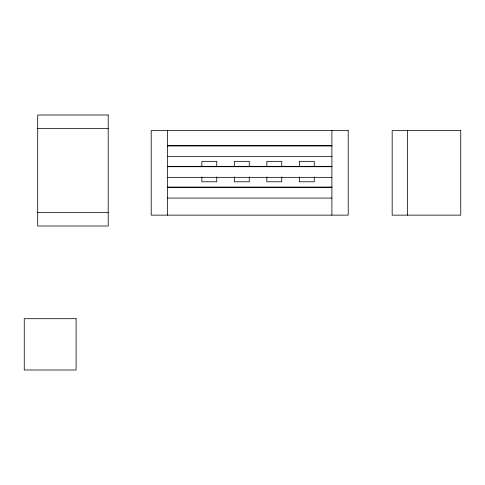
<?xml version="1.0" encoding="UTF-8"?>
<svg xmlns="http://www.w3.org/2000/svg" width="485" height="485" viewBox="0 0 485 485"><rect width="100%" height="100%" fill="white"/><g stroke="black" fill="none" stroke-linecap="round" stroke-linejoin="round"><path stroke-width="0.73" d="M37.703 128.513L108.203 128.513M167.525 145.615L331.898 145.615M167.525 145.979L331.898 145.979M167.525 156.613L331.898 156.613M167.525 166.343L331.898 166.343M167.525 166.707L331.898 166.707M167.525 177.34L331.898 177.34M167.525 187.071L331.898 187.071M167.525 187.434L331.898 187.434M167.525 198.068L331.898 198.068M37.703 212.509L108.203 212.509M407.388 130.568L407.388 215.14M331.898 130.568L331.898 215.14M314.256 166.646L314.256 161.341L299.336 161.341L299.336 166.646M314.256 176.983L314.256 181.79L299.336 181.79L299.336 176.983M281.761 166.646L281.761 161.341L266.841 161.341L266.841 166.646M281.761 176.983L281.761 181.79L266.841 181.79L266.841 176.983M249.26 166.646L249.26 161.341L234.34 161.341L234.34 166.646M249.26 176.983L249.26 181.79L234.34 181.79L234.34 176.983M216.759 166.646L216.759 161.341L201.845 161.341L201.845 166.646M216.759 176.983L216.759 181.79L201.845 181.79L201.845 176.983M167.525 130.568L167.525 215.14M108.203 115.012L37.703 115.012L37.703 226.01L108.203 226.01L108.203 115.012M348.212 130.568L151.205 130.568L151.205 215.14L348.212 215.14L348.212 130.568M460.75 130.568L392.171 130.568L392.171 215.14L460.75 215.14L460.75 130.568M76.103 318.7L24.25 318.7L24.25 369.988L76.103 369.988L76.103 318.7"/></g></svg>
